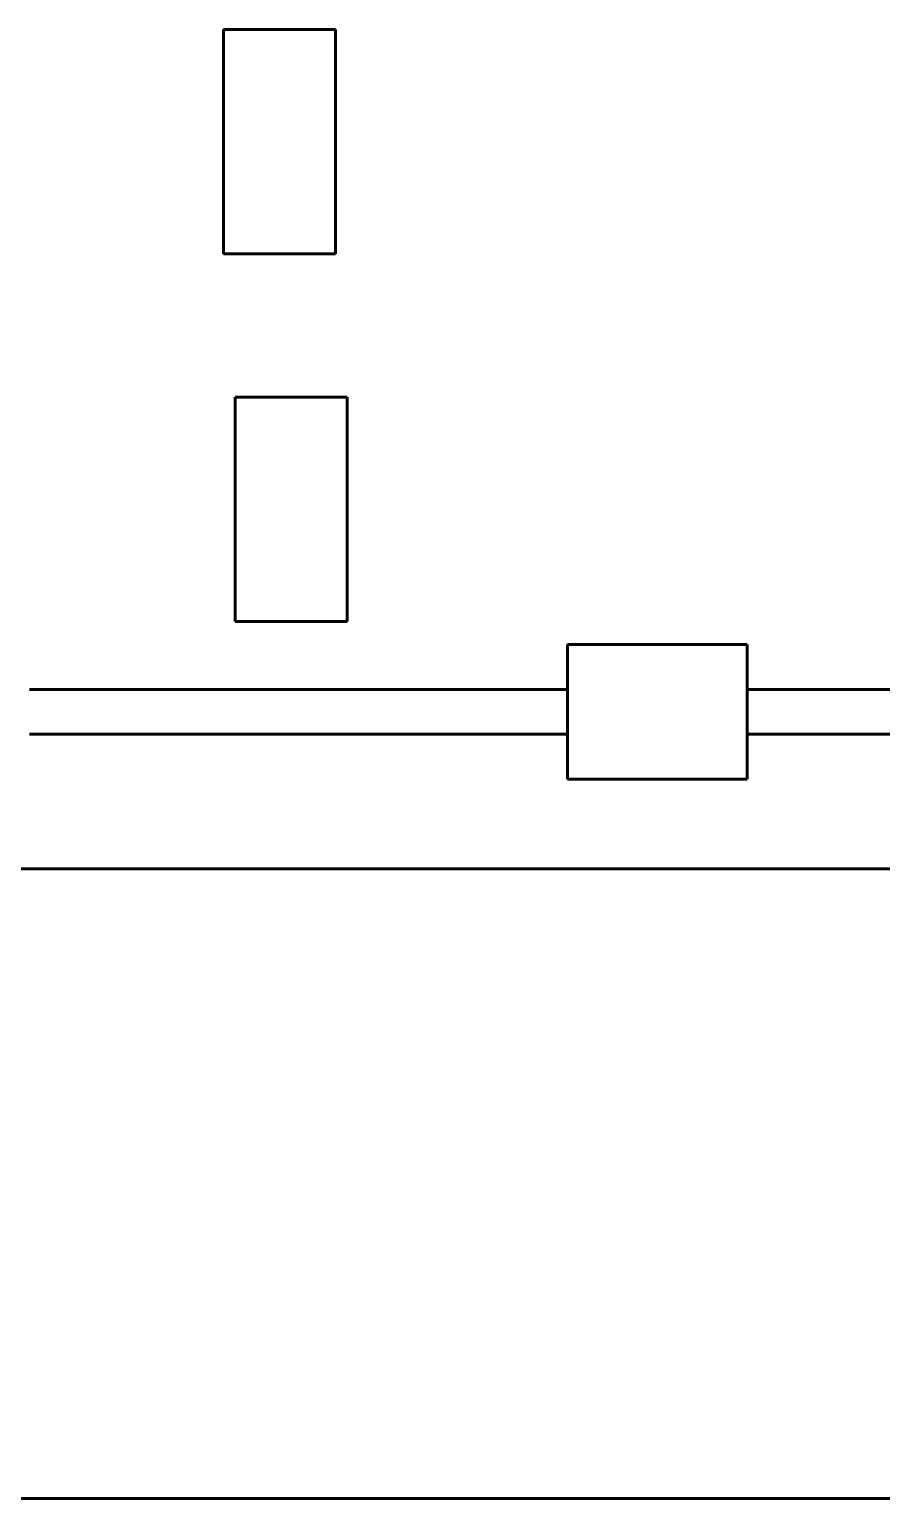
# Model space of a CAD drawing. Extents: x 0 to 297, y 0 to 292.
# Drawn here: x 228.64 to 238.14, y 60 to 76.38 of the extents above; entities that cross this region are included whole.
import ezdxf

# ---------------------------------------------------------------- set-up
doc = ezdxf.new("R2010")
doc.units = 0
doc.header["$MEASUREMENT"] = 0
doc.linetypes.add('K5LT_BASIC', pattern=[0])
doc.layers.add('Системный слой', color=7, linetype='Continuous')

# ---------------------------------------------------------------- blocks, each defined once
blk = doc.blocks.new('*U')
at = {"layer": 'Системный слой', "linetype": 'K5LT_BASIC', "lineweight": 60}
for p, q in [((232.054, 76.376), (230.804, 76.376)), ((230.804, 76.376), (230.804, 73.876)), ((232.054, 73.876), (232.054, 76.376)), ((230.804, 73.876), (232.054, 73.876)), ((232.186, 72.275), (230.936, 72.275)), ((230.936, 72.275), (230.936, 69.775)), ((232.186, 69.775), (232.186, 72.275)), ((230.936, 69.775), (232.186, 69.775))]:
    blk.add_line(p, q, dxfattribs=at)
blk = doc.blocks.new('*S')
at = {"linetype": 'K5LT_BASIC', "lineweight": 60}
blk.add_line((107, 60), (292, 60), dxfattribs=at)

msp = doc.modelspace()

# ---------------------------------------------------------------- linework, layer by layer
at = {"layer": 'Системный слой', "linetype": 'K5LT_BASIC', "lineweight": 60}
for p, q in [((236.642, 69.519), (234.642, 69.519)), ((234.642, 68.019), (234.642, 69.519)), ((234.642, 69.519), (234.642, 68.019)), ((234.642, 69.519), (236.642, 69.519)), ((236.642, 69.519), (236.642, 68.019)), ((236.642, 69.519), (236.642, 68.019)), ((228.642, 69.019), (234.642, 69.019)), ((236.642, 69.019), (242.642, 69.019)), ((234.642, 68.519), (228.642, 68.519)), ((242.642, 68.519), (236.642, 68.519)), ((236.642, 68.019), (234.642, 68.019)), ((234.642, 68.019), (236.642, 68.019)), ((235.892, 68.019), (235.142, 68.019)), ((178.642, 67.019), (252.642, 67.019)), ((178.642, 67.019), (253.642, 67.019))]:
    msp.add_line(p, q, dxfattribs=at)

# ---------------------------------------------------------------- block references
msp.add_blockref('*S', (0, 0))
at = {"layer": 'Системный слой'}
msp.add_blockref('*U', (0, 0), dxfattribs=at)
msp.add_blockref('*U', (0, 0), dxfattribs=at)
msp.add_blockref('*U', (0, 0), dxfattribs=at)
msp.add_blockref('*U', (0, 0), dxfattribs=at)
msp.add_blockref('*U', (0, 0), dxfattribs=at)
msp.add_blockref('*U', (0, 0), dxfattribs=at)
msp.add_blockref('*U', (0, 0), dxfattribs=at)
msp.add_blockref('*U', (0, 0), dxfattribs=at)
msp.add_blockref('*U', (0, 0), dxfattribs=at)
msp.add_blockref('*U', (0, 0), dxfattribs=at)
msp.add_blockref('*U', (0, 0), dxfattribs=at)
msp.add_blockref('*U', (0, 0), dxfattribs=at)
msp.add_blockref('*U', (0, 0), dxfattribs=at)
msp.add_blockref('*U', (0, 0), dxfattribs=at)
msp.add_blockref('*U', (0, 0), dxfattribs=at)
msp.add_blockref('*U', (0, 0), dxfattribs=at)
msp.add_blockref('*U', (0, 0), dxfattribs=at)
msp.add_blockref('*U', (0, 0), dxfattribs=at)
msp.add_blockref('*U', (0, 0), dxfattribs=at)
msp.add_blockref('*U', (0, 0), dxfattribs=at)
msp.add_blockref('*U', (0, 0), dxfattribs=at)
msp.add_blockref('*U', (0, 0), dxfattribs=at)
msp.add_blockref('*U', (0, 0), dxfattribs=at)
msp.add_blockref('*U', (0, 0), dxfattribs=at)
msp.add_blockref('*U', (0, 0), dxfattribs=at)
msp.add_blockref('*U', (0, 0), dxfattribs=at)
msp.add_blockref('*U', (0, 0), dxfattribs=at)
msp.add_blockref('*U', (0, 0), dxfattribs=at)
msp.add_blockref('*U', (0, 0), dxfattribs=at)
msp.add_blockref('*U', (0, 0), dxfattribs=at)
msp.add_blockref('*U', (0, 0), dxfattribs=at)
msp.add_blockref('*U', (0, 0), dxfattribs=at)
msp.add_blockref('*U', (0, 0), dxfattribs=at)
msp.add_blockref('*U', (0, 0), dxfattribs=at)
msp.add_blockref('*U', (0, 0), dxfattribs=at)
msp.add_blockref('*U', (0, 0), dxfattribs=at)
msp.add_blockref('*U', (0, 0), dxfattribs=at)
msp.add_blockref('*U', (0, 0), dxfattribs=at)
msp.add_blockref('*U', (0, 0), dxfattribs=at)
msp.add_blockref('*U', (0, 0), dxfattribs=at)
msp.add_blockref('*U', (0, 0), dxfattribs=at)
msp.add_blockref('*U', (0, 0), dxfattribs=at)
msp.add_blockref('*U', (0, 0), dxfattribs=at)
msp.add_blockref('*U', (0, 0), dxfattribs=at)
msp.add_blockref('*U', (0, 0), dxfattribs=at)
msp.add_blockref('*U', (0, 0), dxfattribs=at)
msp.add_blockref('*U', (0, 0), dxfattribs=at)
msp.add_blockref('*U', (0, 0), dxfattribs=at)
msp.add_blockref('*U', (0, 0), dxfattribs=at)
msp.add_blockref('*U', (0, 0), dxfattribs=at)
msp.add_blockref('*U', (0, 0), dxfattribs=at)
msp.add_blockref('*U', (0, 0), dxfattribs=at)
msp.add_blockref('*U', (0, 0), dxfattribs=at)
msp.add_blockref('*U', (0, 0), dxfattribs=at)
msp.add_blockref('*U', (0, 0), dxfattribs=at)
msp.add_blockref('*U', (0, 0), dxfattribs=at)
msp.add_blockref('*U', (0, 0), dxfattribs=at)
msp.add_blockref('*U', (0, 0), dxfattribs=at)
msp.add_blockref('*U', (0, 0), dxfattribs=at)
msp.add_blockref('*U', (0, 0), dxfattribs=at)
msp.add_blockref('*U', (0, 0), dxfattribs=at)
msp.add_blockref('*U', (0, 0), dxfattribs=at)
msp.add_blockref('*U', (0, 0), dxfattribs=at)
msp.add_blockref('*U', (0, 0), dxfattribs=at)
msp.add_blockref('*U', (0, 0), dxfattribs=at)
msp.add_blockref('*U', (0, 0), dxfattribs=at)
msp.add_blockref('*U', (0, 0), dxfattribs=at)
msp.add_blockref('*U', (0, 0), dxfattribs=at)
msp.add_blockref('*U', (0, 0), dxfattribs=at)
msp.add_blockref('*U', (0, 0), dxfattribs=at)
msp.add_blockref('*U', (0, 0), dxfattribs=at)
msp.add_blockref('*U', (0, 0), dxfattribs=at)
msp.add_blockref('*U', (0, 0), dxfattribs=at)
msp.add_blockref('*U', (0, 0), dxfattribs=at)
msp.add_blockref('*U', (0, 0), dxfattribs=at)
msp.add_blockref('*U', (0, 0), dxfattribs=at)
msp.add_blockref('*U', (0, 0), dxfattribs=at)
msp.add_blockref('*U', (0, 0), dxfattribs=at)
msp.add_blockref('*U', (0, 0), dxfattribs=at)
msp.add_blockref('*U', (0, 0), dxfattribs=at)
msp.add_blockref('*U', (0, 0), dxfattribs=at)
msp.add_blockref('*U', (0, 0), dxfattribs=at)
msp.add_blockref('*U', (0, 0), dxfattribs=at)
msp.add_blockref('*U', (0, 0), dxfattribs=at)
msp.add_blockref('*U', (0, 0), dxfattribs=at)
msp.add_blockref('*U', (0, 0), dxfattribs=at)
msp.add_blockref('*U', (0, 0), dxfattribs=at)
msp.add_blockref('*U', (0, 0), dxfattribs=at)
msp.add_blockref('*U', (0, 0), dxfattribs=at)
msp.add_blockref('*U', (0, 0), dxfattribs=at)
msp.add_blockref('*U', (0, 0), dxfattribs=at)
msp.add_blockref('*U', (0, 0), dxfattribs=at)
msp.add_blockref('*U', (0, 0), dxfattribs=at)
msp.add_blockref('*U', (0, 0), dxfattribs=at)
msp.add_blockref('*U', (0, 0), dxfattribs=at)
msp.add_blockref('*U', (0, 0), dxfattribs=at)
msp.add_blockref('*U', (0, 0), dxfattribs=at)
msp.add_blockref('*U', (0, 0), dxfattribs=at)
msp.add_blockref('*U', (0, 0), dxfattribs=at)
msp.add_blockref('*U', (0, 0), dxfattribs=at)
msp.add_blockref('*U', (0, 0), dxfattribs=at)
msp.add_blockref('*U', (0, 0), dxfattribs=at)
msp.add_blockref('*U', (0, 0), dxfattribs=at)
msp.add_blockref('*U', (0, 0), dxfattribs=at)
msp.add_blockref('*U', (0, 0), dxfattribs=at)
msp.add_blockref('*U', (0, 0), dxfattribs=at)
msp.add_blockref('*U', (0, 0), dxfattribs=at)
msp.add_blockref('*U', (0, 0), dxfattribs=at)
msp.add_blockref('*U', (0, 0), dxfattribs=at)
msp.add_blockref('*U', (0, 0), dxfattribs=at)
msp.add_blockref('*U', (0, 0), dxfattribs=at)
msp.add_blockref('*U', (0, 0), dxfattribs=at)
msp.add_blockref('*U', (0, 0), dxfattribs=at)
msp.add_blockref('*U', (0, 0), dxfattribs=at)
msp.add_blockref('*U', (0, 0), dxfattribs=at)
msp.add_blockref('*U', (0, 0), dxfattribs=at)
msp.add_blockref('*U', (0, 0), dxfattribs=at)
msp.add_blockref('*U', (0, 0), dxfattribs=at)
msp.add_blockref('*U', (0, 0), dxfattribs=at)
msp.add_blockref('*U', (0, 0), dxfattribs=at)
msp.add_blockref('*U', (0, 0), dxfattribs=at)
msp.add_blockref('*U', (0, 0), dxfattribs=at)
msp.add_blockref('*U', (0, 0), dxfattribs=at)
msp.add_blockref('*U', (0, 0), dxfattribs=at)
msp.add_blockref('*U', (0, 0), dxfattribs=at)
msp.add_blockref('*U', (0, 0), dxfattribs=at)
msp.add_blockref('*U', (0, 0), dxfattribs=at)
msp.add_blockref('*U', (0, 0), dxfattribs=at)
msp.add_blockref('*U', (0, 0), dxfattribs=at)
msp.add_blockref('*U', (0, 0), dxfattribs=at)
msp.add_blockref('*U', (0, 0), dxfattribs=at)
msp.add_blockref('*U', (0, 0), dxfattribs=at)
msp.add_blockref('*U', (0, 0), dxfattribs=at)
msp.add_blockref('*U', (0, 0), dxfattribs=at)
msp.add_blockref('*U', (0, 0), dxfattribs=at)
msp.add_blockref('*U', (0, 0), dxfattribs=at)
msp.add_blockref('*U', (0, 0), dxfattribs=at)
msp.add_blockref('*U', (0, 0), dxfattribs=at)
msp.add_blockref('*U', (0, 0), dxfattribs=at)
msp.add_blockref('*U', (0, 0), dxfattribs=at)
msp.add_blockref('*U', (0, 0), dxfattribs=at)
msp.add_blockref('*U', (0, 0), dxfattribs=at)
msp.add_blockref('*U', (0, 0), dxfattribs=at)
msp.add_blockref('*U', (0, 0), dxfattribs=at)
msp.add_blockref('*U', (0, 0), dxfattribs=at)
msp.add_blockref('*U', (0, 0), dxfattribs=at)
msp.add_blockref('*U', (0, 0), dxfattribs=at)
msp.add_blockref('*U', (0, 0), dxfattribs=at)
msp.add_blockref('*U', (0, 0), dxfattribs=at)
msp.add_blockref('*U', (0, 0), dxfattribs=at)
msp.add_blockref('*U', (0, 0), dxfattribs=at)
msp.add_blockref('*U', (0, 0), dxfattribs=at)
msp.add_blockref('*U', (0, 0), dxfattribs=at)
msp.add_blockref('*U', (0, 0), dxfattribs=at)
msp.add_blockref('*U', (0, 0), dxfattribs=at)
msp.add_blockref('*U', (0, 0), dxfattribs=at)
msp.add_blockref('*U', (0, 0), dxfattribs=at)
msp.add_blockref('*U', (0, 0), dxfattribs=at)
msp.add_blockref('*U', (0, 0), dxfattribs=at)
msp.add_blockref('*U', (0, 0), dxfattribs=at)
msp.add_blockref('*U', (0, 0), dxfattribs=at)
msp.add_blockref('*U', (0, 0), dxfattribs=at)
msp.add_blockref('*U', (0, 0), dxfattribs=at)
msp.add_blockref('*U', (0, 0), dxfattribs=at)
msp.add_blockref('*U', (0, 0), dxfattribs=at)
msp.add_blockref('*U', (0, 0), dxfattribs=at)
msp.add_blockref('*U', (0, 0), dxfattribs=at)
msp.add_blockref('*U', (0, 0), dxfattribs=at)
msp.add_blockref('*U', (0, 0), dxfattribs=at)
msp.add_blockref('*U', (0, 0), dxfattribs=at)
msp.add_blockref('*U', (0, 0), dxfattribs=at)
msp.add_blockref('*U', (0, 0), dxfattribs=at)
msp.add_blockref('*U', (0, 0), dxfattribs=at)
msp.add_blockref('*U', (0, 0), dxfattribs=at)
msp.add_blockref('*U', (0, 0), dxfattribs=at)
msp.add_blockref('*U', (0, 0), dxfattribs=at)
msp.add_blockref('*U', (0, 0), dxfattribs=at)
msp.add_blockref('*U', (0, 0), dxfattribs=at)
msp.add_blockref('*U', (0, 0), dxfattribs=at)
msp.add_blockref('*U', (0, 0), dxfattribs=at)
msp.add_blockref('*U', (0, 0), dxfattribs=at)
msp.add_blockref('*U', (0, 0), dxfattribs=at)
msp.add_blockref('*U', (0, 0), dxfattribs=at)
msp.add_blockref('*U', (0, 0), dxfattribs=at)
msp.add_blockref('*U', (0, 0), dxfattribs=at)
msp.add_blockref('*U', (0, 0), dxfattribs=at)
msp.add_blockref('*U', (0, 0), dxfattribs=at)
msp.add_blockref('*U', (0, 0), dxfattribs=at)
msp.add_blockref('*U', (0, 0), dxfattribs=at)
msp.add_blockref('*U', (0, 0), dxfattribs=at)
msp.add_blockref('*U', (0, 0), dxfattribs=at)
msp.add_blockref('*U', (0, 0), dxfattribs=at)
msp.add_blockref('*U', (0, 0), dxfattribs=at)
msp.add_blockref('*U', (0, 0), dxfattribs=at)
msp.add_blockref('*U', (0, 0), dxfattribs=at)
msp.add_blockref('*U', (0, 0), dxfattribs=at)
msp.add_blockref('*U', (0, 0), dxfattribs=at)
msp.add_blockref('*U', (0, 0), dxfattribs=at)
msp.add_blockref('*U', (0, 0), dxfattribs=at)
msp.add_blockref('*U', (0, 0), dxfattribs=at)
msp.add_blockref('*U', (0, 0), dxfattribs=at)
msp.add_blockref('*U', (0, 0), dxfattribs=at)
msp.add_blockref('*U', (0, 0), dxfattribs=at)
msp.add_blockref('*U', (0, 0), dxfattribs=at)
msp.add_blockref('*U', (0, 0), dxfattribs=at)
msp.add_blockref('*U', (0, 0), dxfattribs=at)
msp.add_blockref('*U', (0, 0), dxfattribs=at)
msp.add_blockref('*U', (0, 0), dxfattribs=at)
msp.add_blockref('*U', (0, 0), dxfattribs=at)
msp.add_blockref('*U', (0, 0), dxfattribs=at)
msp.add_blockref('*U', (0, 0), dxfattribs=at)
msp.add_blockref('*U', (0, 0), dxfattribs=at)
msp.add_blockref('*U', (0, 0), dxfattribs=at)
msp.add_blockref('*U', (0, 0), dxfattribs=at)
msp.add_blockref('*U', (0, 0), dxfattribs=at)
msp.add_blockref('*U', (0, 0), dxfattribs=at)
msp.add_blockref('*U', (0, 0), dxfattribs=at)
msp.add_blockref('*U', (0, 0), dxfattribs=at)
msp.add_blockref('*U', (0, 0), dxfattribs=at)
msp.add_blockref('*U', (0, 0), dxfattribs=at)
msp.add_blockref('*U', (0, 0), dxfattribs=at)
msp.add_blockref('*U', (0, 0), dxfattribs=at)
msp.add_blockref('*U', (0, 0), dxfattribs=at)
msp.add_blockref('*U', (0, 0), dxfattribs=at)
msp.add_blockref('*U', (0, 0), dxfattribs=at)
msp.add_blockref('*U', (0, 0), dxfattribs=at)
msp.add_blockref('*U', (0, 0), dxfattribs=at)
msp.add_blockref('*U', (0, 0), dxfattribs=at)
msp.add_blockref('*U', (0, 0), dxfattribs=at)
msp.add_blockref('*U', (0, 0), dxfattribs=at)
msp.add_blockref('*U', (0, 0), dxfattribs=at)
msp.add_blockref('*U', (0, 0), dxfattribs=at)
msp.add_blockref('*U', (0, 0), dxfattribs=at)
msp.add_blockref('*U', (0, 0), dxfattribs=at)
msp.add_blockref('*U', (0, 0), dxfattribs=at)
msp.add_blockref('*U', (0, 0), dxfattribs=at)
msp.add_blockref('*U', (0, 0), dxfattribs=at)
msp.add_blockref('*U', (0, 0), dxfattribs=at)
msp.add_blockref('*U', (0, 0), dxfattribs=at)
msp.add_blockref('*U', (0, 0), dxfattribs=at)
msp.add_blockref('*U', (0, 0), dxfattribs=at)
msp.add_blockref('*U', (0, 0), dxfattribs=at)
msp.add_blockref('*U', (0, 0), dxfattribs=at)
msp.add_blockref('*U', (0, 0), dxfattribs=at)
msp.add_blockref('*U', (0, 0), dxfattribs=at)
msp.add_blockref('*U', (0, 0), dxfattribs=at)
msp.add_blockref('*U', (0, 0), dxfattribs=at)
msp.add_blockref('*U', (0, 0), dxfattribs=at)
msp.add_blockref('*U', (0, 0), dxfattribs=at)
msp.add_blockref('*U', (0, 0), dxfattribs=at)
msp.add_blockref('*U', (0, 0), dxfattribs=at)
msp.add_blockref('*U', (0, 0), dxfattribs=at)
msp.add_blockref('*U', (0, 0), dxfattribs=at)
msp.add_blockref('*U', (0, 0), dxfattribs=at)
msp.add_blockref('*U', (0, 0), dxfattribs=at)
msp.add_blockref('*U', (0, 0), dxfattribs=at)
msp.add_blockref('*U', (0, 0), dxfattribs=at)
msp.add_blockref('*U', (0, 0), dxfattribs=at)
msp.add_blockref('*U', (0, 0), dxfattribs=at)
msp.add_blockref('*U', (0, 0), dxfattribs=at)
msp.add_blockref('*U', (0, 0), dxfattribs=at)
msp.add_blockref('*U', (0, 0), dxfattribs=at)
msp.add_blockref('*U', (0, 0), dxfattribs=at)
msp.add_blockref('*U', (0, 0), dxfattribs=at)
msp.add_blockref('*U', (0, 0), dxfattribs=at)
msp.add_blockref('*U', (0, 0), dxfattribs=at)
msp.add_blockref('*U', (0, 0), dxfattribs=at)
msp.add_blockref('*U', (0, 0), dxfattribs=at)
msp.add_blockref('*U', (0, 0), dxfattribs=at)
msp.add_blockref('*U', (0, 0), dxfattribs=at)
msp.add_blockref('*U', (0, 0), dxfattribs=at)
msp.add_blockref('*U', (0, 0), dxfattribs=at)
msp.add_blockref('*U', (0, 0), dxfattribs=at)
msp.add_blockref('*U', (0, 0), dxfattribs=at)
msp.add_blockref('*U', (0, 0), dxfattribs=at)
msp.add_blockref('*U', (0, 0), dxfattribs=at)
msp.add_blockref('*U', (0, 0), dxfattribs=at)
msp.add_blockref('*U', (0, 0), dxfattribs=at)
msp.add_blockref('*U', (0, 0), dxfattribs=at)
msp.add_blockref('*U', (0, 0), dxfattribs=at)
msp.add_blockref('*U', (0, 0), dxfattribs=at)
msp.add_blockref('*U', (0, 0), dxfattribs=at)
msp.add_blockref('*U', (0, 0), dxfattribs=at)
msp.add_blockref('*U', (0, 0), dxfattribs=at)
msp.add_blockref('*U', (0, 0), dxfattribs=at)
msp.add_blockref('*U', (0, 0), dxfattribs=at)
msp.add_blockref('*U', (0, 0), dxfattribs=at)
msp.add_blockref('*U', (0, 0), dxfattribs=at)
msp.add_blockref('*U', (0, 0), dxfattribs=at)
msp.add_blockref('*U', (0, 0), dxfattribs=at)
msp.add_blockref('*U', (0, 0), dxfattribs=at)
msp.add_blockref('*U', (0, 0), dxfattribs=at)
msp.add_blockref('*U', (0, 0), dxfattribs=at)
msp.add_blockref('*U', (0, 0), dxfattribs=at)
msp.add_blockref('*U', (0, 0), dxfattribs=at)
msp.add_blockref('*U', (0, 0), dxfattribs=at)
msp.add_blockref('*U', (0, 0), dxfattribs=at)
msp.add_blockref('*U', (0, 0), dxfattribs=at)
msp.add_blockref('*U', (0, 0), dxfattribs=at)
msp.add_blockref('*U', (0, 0), dxfattribs=at)
msp.add_blockref('*U', (0, 0), dxfattribs=at)
msp.add_blockref('*U', (0, 0), dxfattribs=at)
msp.add_blockref('*U', (0, 0), dxfattribs=at)
msp.add_blockref('*U', (0, 0), dxfattribs=at)
msp.add_blockref('*U', (0, 0), dxfattribs=at)
msp.add_blockref('*U', (0, 0), dxfattribs=at)
msp.add_blockref('*U', (0, 0), dxfattribs=at)
msp.add_blockref('*U', (0, 0), dxfattribs=at)
msp.add_blockref('*U', (0, 0), dxfattribs=at)
msp.add_blockref('*U', (0, 0), dxfattribs=at)
msp.add_blockref('*U', (0, 0), dxfattribs=at)
msp.add_blockref('*U', (0, 0), dxfattribs=at)
msp.add_blockref('*U', (0, 0), dxfattribs=at)
msp.add_blockref('*U', (0, 0), dxfattribs=at)
msp.add_blockref('*U', (0, 0), dxfattribs=at)
msp.add_blockref('*U', (0, 0), dxfattribs=at)
msp.add_blockref('*U', (0, 0), dxfattribs=at)
msp.add_blockref('*U', (0, 0), dxfattribs=at)
msp.add_blockref('*U', (0, 0), dxfattribs=at)
msp.add_blockref('*U', (0, 0), dxfattribs=at)
msp.add_blockref('*U', (0, 0), dxfattribs=at)
msp.add_blockref('*U', (0, 0), dxfattribs=at)
msp.add_blockref('*U', (0, 0), dxfattribs=at)
msp.add_blockref('*U', (0, 0), dxfattribs=at)
msp.add_blockref('*U', (0, 0), dxfattribs=at)
msp.add_blockref('*U', (0, 0), dxfattribs=at)
msp.add_blockref('*U', (0, 0), dxfattribs=at)
msp.add_blockref('*U', (0, 0), dxfattribs=at)
msp.add_blockref('*U', (0, 0), dxfattribs=at)
msp.add_blockref('*U', (0, 0), dxfattribs=at)
msp.add_blockref('*U', (0, 0), dxfattribs=at)
msp.add_blockref('*U', (0, 0), dxfattribs=at)
msp.add_blockref('*U', (0, 0), dxfattribs=at)
msp.add_blockref('*U', (0, 0), dxfattribs=at)
msp.add_blockref('*U', (0, 0), dxfattribs=at)
msp.add_blockref('*U', (0, 0), dxfattribs=at)
msp.add_blockref('*U', (0, 0), dxfattribs=at)
msp.add_blockref('*U', (0, 0), dxfattribs=at)
msp.add_blockref('*U', (0, 0), dxfattribs=at)
msp.add_blockref('*U', (0, 0), dxfattribs=at)
msp.add_blockref('*U', (0, 0), dxfattribs=at)
msp.add_blockref('*U', (0, 0), dxfattribs=at)
msp.add_blockref('*U', (0, 0), dxfattribs=at)
msp.add_blockref('*U', (0, 0), dxfattribs=at)
msp.add_blockref('*U', (0, 0), dxfattribs=at)
msp.add_blockref('*U', (0, 0), dxfattribs=at)
msp.add_blockref('*U', (0, 0), dxfattribs=at)
msp.add_blockref('*U', (0, 0), dxfattribs=at)
msp.add_blockref('*U', (0, 0), dxfattribs=at)
msp.add_blockref('*U', (0, 0), dxfattribs=at)
msp.add_blockref('*U', (0, 0), dxfattribs=at)
msp.add_blockref('*U', (0, 0), dxfattribs=at)
msp.add_blockref('*U', (0, 0), dxfattribs=at)
msp.add_blockref('*U', (0, 0), dxfattribs=at)
msp.add_blockref('*U', (0, 0), dxfattribs=at)
msp.add_blockref('*U', (0, 0), dxfattribs=at)
msp.add_blockref('*U', (0, 0), dxfattribs=at)
msp.add_blockref('*U', (0, 0), dxfattribs=at)
msp.add_blockref('*U', (0, 0), dxfattribs=at)
msp.add_blockref('*U', (0, 0), dxfattribs=at)
msp.add_blockref('*U', (0, 0), dxfattribs=at)
msp.add_blockref('*U', (0, 0), dxfattribs=at)
msp.add_blockref('*U', (0, 0), dxfattribs=at)
msp.add_blockref('*U', (0, 0), dxfattribs=at)

doc.saveas('drawing.dxf')
